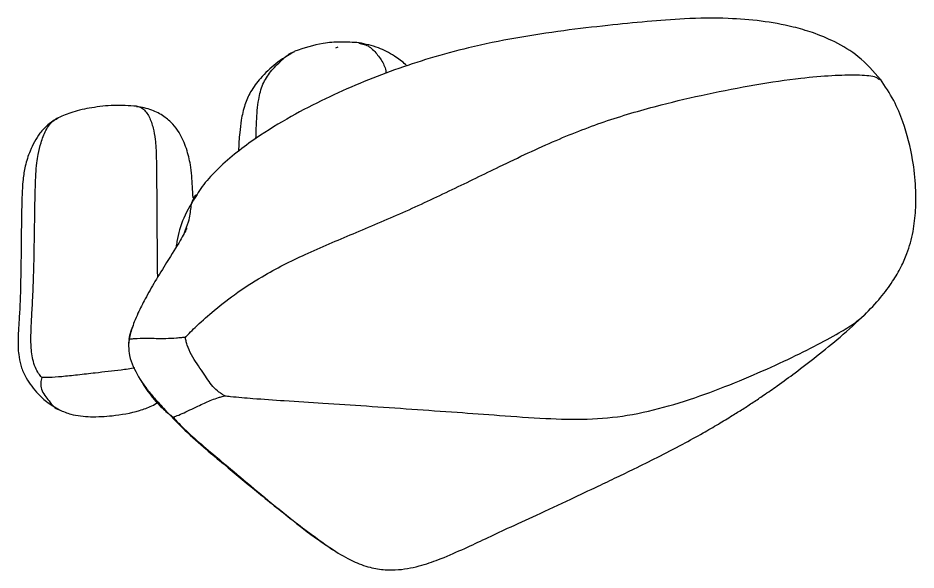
# Model space of a CAD drawing. Header units: inches. Extents: x -978 to -2, y 48 to 749.
# Drawn here: x -256.644 to -253.131, y 546.624 to 548.786 of the extents above; entities that cross this region are included whole.
import ezdxf

# ---------------------------------------------------------------- set-up
doc = ezdxf.new("R2010")
doc.units = ezdxf.units.IN
doc.header["$MEASUREMENT"] = 0

msp = doc.modelspace()

# ---------------------------------------------------------------- linework, layer by layer
at = {"color": 8, "linetype": 'Continuous', "lineweight": 25}
msp.add_line((-255.4005, 548.6693), (-255.3908, 548.6729), dxfattribs=at)
at = {"color": 7, "linetype": 'Continuous', "lineweight": 25}
for p, q in [((-255.3104, 548.6871), (-255.3055, 548.6859)), ((-255.4172, 546.7084), (-255.4009, 546.6975))]:
    msp.add_line(p, q, dxfattribs=at)
for points, knots in [([(-253.2693, 548.5457), (-253.297, 548.577), (-253.3489, 548.6356), (-253.444, 548.6926), (-253.5305, 548.7285), (-253.6264, 548.7561), (-253.7368, 548.7758), (-253.8805, 548.787), (-254.0321, 548.7843), (-254.1873, 548.7722), (-254.3412, 548.7563), (-254.5102, 548.7372), (-254.6949, 548.7093), (-254.8703, 548.6731), (-255.0291, 548.6304), (-255.1714, 548.5836), (-255.3084, 548.5306), (-255.4432, 548.4702), (-255.5786, 548.4), (-255.6928, 548.3303), (-255.7883, 548.2608), (-255.8583, 548.2), (-255.9209, 548.1348), (-255.945, 548.0921), (-255.957, 548.0708)], [0, 0, 0, 0, 0.040887, 0.076545, 0.107669, 0.133531, 0.175554, 0.217778, 0.274831, 0.326209, 0.381626, 0.443102, 0.507412, 0.570215, 0.622057, 0.670969, 0.720106, 0.770518, 0.822929, 0.878502, 0.909831, 0.942176, 0.971143, 1, 1, 1, 1]), ([(-255.3094, 548.689), (-255.3335, 548.6904), (-255.3801, 548.6931), (-255.4669, 548.6877), (-255.5244, 548.668), (-255.5608, 548.6556)], [0, 0, 0, 0, 0.2827969, 0.545964, 1, 1, 1, 1]), ([(-255.1223, 548.5984), (-255.124, 548.6002), (-255.1384, 548.615), (-255.1747, 548.6408), (-255.236, 548.6739), (-255.2843, 548.6838), (-255.3101, 548.6891)], [0, 0, 0, 0, 0.034489, 0.289544, 0.620025, 1, 1, 1, 1]), ([(-255.5617, 548.6551), (-255.5869, 548.64), (-255.6349, 548.6111), (-255.6924, 548.5552), (-255.7336, 548.5008), (-255.7584, 548.4446), (-255.7704, 548.3906), (-255.7762, 548.3416), (-255.7795, 548.3014), (-255.7805, 548.277), (-255.7811, 548.2645)], [0, 0, 0, 0, 0.189436, 0.361219, 0.498721, 0.612536, 0.74319, 0.843236, 0.919427, 1, 1, 1, 1]), ([(-253.3331, 547.6225), (-253.3112, 547.6452), (-253.2706, 547.6871), (-253.2235, 547.751), (-253.1898, 547.8087), (-253.1617, 547.8721), (-253.1409, 547.9472), (-253.1308, 548.0347), (-253.131, 548.1291), (-253.1436, 548.2455), (-253.1729, 548.3603), (-253.2166, 548.4666), (-253.2519, 548.5192), (-253.2701, 548.5465)], [0, 0, 0, 0, 0.096435, 0.178421, 0.247501, 0.30511, 0.393138, 0.475041, 0.560964, 0.66708, 0.816156, 0.904613, 1, 1, 1, 1]), ([(-256.1793, 548.4402), (-256.209, 548.4423), (-256.2676, 548.4465), (-256.3527, 548.436), (-256.4272, 548.4208), (-256.4679, 548.4032), (-256.4866, 548.3951)], [0, 0, 0, 0, 0.278652, 0.550392, 0.79354, 1, 1, 1, 1]), ([(-255.9589, 548.0819), (-255.9596, 548.0967), (-255.9616, 548.1404), (-255.9655, 548.2024), (-255.9831, 548.2749), (-256.0063, 548.33), (-256.038, 548.3728), (-256.0735, 548.4033), (-256.1216, 548.4286), (-256.1594, 548.4361), (-256.1795, 548.4402)], [0, 0, 0, 0, 0.101395, 0.298347, 0.441646, 0.587679, 0.670052, 0.764626, 0.874368, 1, 1, 1, 1]), ([(-256.4863, 548.3953), (-256.5002, 548.3868), (-256.5271, 548.3705), (-256.5663, 548.3269), (-256.5959, 548.2713), (-256.6162, 548.2077), (-256.6253, 548.1475), (-256.6287, 548.0744), (-256.6304, 547.9779), (-256.6314, 547.8644), (-256.633, 547.7403), (-256.6369, 547.6286), (-256.6439, 547.5381), (-256.6433, 547.475), (-256.6336, 547.4267), (-256.6139, 547.3757), (-256.5778, 547.3259), (-256.5313, 547.2814), (-256.4986, 547.2618), (-256.4814, 547.2515)], [0, 0, 0, 0, 0.036363, 0.070304, 0.129975, 0.176865, 0.219641, 0.275803, 0.356617, 0.455411, 0.554784, 0.662629, 0.734931, 0.787172, 0.821278, 0.856536, 0.915286, 0.955471, 1, 1, 1, 1]), ([(-256.5506, 547.3778), (-256.5548, 547.383), (-256.5648, 547.3955), (-256.5821, 547.429), (-256.592, 547.4782), (-256.5934, 547.5383), (-256.5909, 547.6014), (-256.5862, 547.6761), (-256.5821, 547.7705), (-256.5799, 547.8831), (-256.5781, 548.0008), (-256.5764, 548.0992), (-256.5739, 548.17), (-256.5705, 548.2159), (-256.5643, 548.2566), (-256.5537, 548.299), (-256.5364, 548.346), (-256.513, 548.3807), (-256.4913, 548.3918), (-256.4858, 548.3946)], [0, 0, 0, 0, 0.016893, 0.040676, 0.09766, 0.151364, 0.207205, 0.273782, 0.360965, 0.471642, 0.588511, 0.690659, 0.749287, 0.792788, 0.827551, 0.876857, 0.930237, 0.982549, 1, 1, 1, 1]), ([(-255.9453, 548.0937), (-255.9634, 548.0641), (-255.9981, 548.0074), (-256.019, 547.9337), (-256.024, 547.8964), (-256.025, 547.8889)], [0, 0, 0, 0, 0.4662699, 0.8929665, 1, 1, 1, 1]), ([(-255.9926, 547.9458), (-255.9866, 547.9602), (-255.9706, 547.998), (-255.9679, 548.0456), (-255.9601, 548.0784), (-255.947, 548.0932), (-255.9461, 548.0943)], [0, 0, 0, 0, 0.227939, 0.600379, 0.97273, 1, 1, 1, 1]), ([(-255.9838, 547.9639), (-255.984, 547.9626), (-255.9851, 547.9568), (-256.0094, 547.9128), (-256.0558, 547.839), (-256.1054, 547.7591), (-256.1436, 547.692), (-256.1706, 547.6382), (-256.1881, 547.5988), (-256.1952, 547.578), (-256.1982, 547.569)], [0, 0, 0, 0, 0.051423, 0.234054, 0.462447, 0.632267, 0.776248, 0.887005, 0.951104, 1, 1, 1, 1]), ([(-255.41, 546.7021), (-255.3848, 546.6869), (-255.3393, 546.6594), (-255.2702, 546.6343), (-255.2097, 546.6242), (-255.1411, 546.6249), (-255.0671, 546.6406), (-254.9818, 546.6711), (-254.898, 546.7079), (-254.8105, 546.7496), (-254.7225, 546.7906), (-254.6103, 546.8423), (-254.4912, 546.8978), (-254.3863, 546.9473), (-254.3028, 546.9872), (-254.2256, 547.0243), (-254.1394, 547.067), (-254.0494, 547.1137), (-253.9694, 547.1579), (-253.9049, 547.1953), (-253.8535, 547.2265), (-253.8083, 547.255), (-253.7675, 547.2815), (-253.7229, 547.3115), (-253.6676, 547.35), (-253.5976, 547.4012), (-253.5144, 547.4657), (-253.421, 547.5412), (-253.3638, 547.5941), (-253.3331, 547.6225)], [0, 0, 0, 0, 0.035284, 0.06373, 0.087771, 0.109138, 0.14684, 0.179391, 0.220866, 0.258539, 0.301368, 0.35449, 0.41577, 0.463823, 0.496188, 0.52637, 0.566261, 0.611228, 0.647872, 0.676193, 0.702704, 0.722995, 0.743638, 0.764864, 0.793129, 0.83104, 0.87819, 0.934523, 1, 1, 1, 1]), ([(-256.1931, 547.5835), (-256.1952, 547.5776), (-256.2006, 547.5628), (-256.2065, 547.5404), (-256.2106, 547.5176), (-256.2111, 547.5063), (-256.2113, 547.5005)], [0, 0, 0, 0, 0.177067, 0.445028, 0.710332, 1, 1, 1, 1]), ([(-256.2084, 547.5278), (-256.2066, 547.5386), (-256.2044, 547.552), (-256.1992, 547.5661), (-256.1982, 547.569)], [0, 0, 0, 0, 0.799341, 1, 1, 1, 1]), ([(-255.9888, 547.5355), (-255.992, 547.5352), (-256.0035, 547.534), (-256.0309, 547.5317), (-256.0803, 547.5289), (-256.1384, 547.5321), (-256.1846, 547.5301), (-256.2019, 547.5286), (-256.207, 547.528), (-256.2081, 547.5279), (-256.2084, 547.5278)], [0, 0, 0, 0, 0.25, 0.5, 1, 2, 3, 3.5, 3.75, 4, 4, 4, 4]), ([(-255.8348, 547.3069), (-255.8369, 547.3081), (-255.8445, 547.3124), (-255.8616, 547.3242), (-255.8903, 547.3502), (-255.9173, 547.3975), (-255.9607, 547.4542), (-255.98, 547.4992), (-255.9867, 547.5231), (-255.9884, 547.5328), (-255.9888, 547.5355)], [0, 0, 0, 0, 0.25, 0.5, 1, 2, 3, 3.5, 3.75, 4, 4, 4, 4]), ([(-256.2113, 547.5005), (-256.2103, 547.4882), (-256.207, 547.4461), (-256.1864, 547.4081), (-256.1717, 547.3813)], [0, 0, 0, 0, 0.290957, 1, 1, 1, 1]), ([(-256.1717, 547.3813), (-256.1549, 547.3515), (-256.1234, 547.3034), (-256.0762, 547.255), (-256.05, 547.2331), (-256.039, 547.2252), (-256.036, 547.2231)], [2, 2, 2, 2, 3, 3.5, 3.75, 4, 4, 4, 4]), ([(-256.1629, 547.3661), (-256.1572, 547.3576), (-256.1456, 547.3402), (-256.1154, 547.3038), (-256.0658, 547.2476), (-255.9947, 547.1739), (-255.9117, 547.0999), (-255.8188, 547.0227), (-255.7064, 546.93), (-255.5706, 546.8181), (-255.4651, 546.7418), (-255.4116, 546.7031)], [0, 0, 0, 0, 0.060251, 0.122129, 0.186842, 0.299814, 0.401785, 0.489154, 0.646804, 0.820916, 1, 1, 1, 1]), ([(-256.036, 547.2231), (-256.0348, 547.2234), (-256.0305, 547.2248), (-256.0174, 547.23), (-255.986, 547.2443), (-255.9281, 547.2709), (-255.8952, 547.2879), (-255.8638, 547.2984), (-255.8452, 547.3039), (-255.8371, 547.3063), (-255.8348, 547.3069)], [0, 0, 0, 0, 0.25, 0.5, 1, 2, 3, 3.5, 3.75, 4, 4, 4, 4]), ([(-256.4814, 547.2515), (-256.4669, 547.2454), (-256.4297, 547.23), (-256.3576, 547.2228), (-256.2668, 547.2279), (-256.1868, 547.2418), (-256.1262, 547.2631), (-256.1036, 547.2766), (-256.0953, 547.2815)], [0, 0, 0, 0, 0.126625, 0.322841, 0.531219, 0.804335, 0.928455, 1, 1, 1, 1])]:
    msp.add_open_spline(points, degree=3, knots=knots, dxfattribs=at)
at = {"color": 8, "linetype": 'Continuous', "lineweight": 25}
for points, knots in [([(-255.7126, 548.3148), (-255.712, 548.3369), (-255.7107, 548.3882), (-255.7054, 548.4602), (-255.6885, 548.527), (-255.656, 548.5783), (-255.6133, 548.6202), (-255.5813, 548.6488), (-255.5609, 548.6555), (-255.5608, 548.6555)], [0, 0, 0, 0, 0.159997, 0.371956, 0.527436, 0.675414, 0.838664, 0.998976, 1, 1, 1, 1]), ([(-255.3055, 548.6859), (-255.2983, 548.6847), (-255.2761, 548.6809), (-255.2469, 548.6555), (-255.2195, 548.619), (-255.2054, 548.5893), (-255.2043, 548.5706), (-255.2042, 548.5695)], [0, 0, 0, 0, 0.137023, 0.426515, 0.719879, 0.984351, 1, 1, 1, 1]), ([(-255.9888, 547.5355), (-255.9839, 547.5407), (-255.9716, 547.5537), (-255.9379, 547.5872), (-255.8793, 547.6397), (-255.7919, 547.7081), (-255.6698, 547.7881), (-255.514, 547.8649), (-255.3307, 547.9424), (-255.1392, 548.0223), (-254.9473, 548.1127), (-254.7459, 548.2116), (-254.5411, 548.3089), (-254.3358, 548.3879), (-254.1422, 548.4439), (-253.945, 548.4901), (-253.7579, 548.5263), (-253.5922, 548.5505), (-253.4586, 548.5624), (-253.3612, 548.5645), (-253.2925, 548.5601), (-253.2796, 548.5495), (-253.2744, 548.5453)], [0, 0, 0, 0, 0.005931, 0.015016, 0.039358, 0.070702, 0.107751, 0.16478, 0.227808, 0.293144, 0.357495, 0.419409, 0.494977, 0.56613, 0.639673, 0.700266, 0.763986, 0.829089, 0.878122, 0.925683, 0.970327, 1, 1, 1, 1]), ([(-256.1796, 548.4396), (-256.178, 548.4396), (-256.1694, 548.4395), (-256.1499, 548.4292), (-256.1284, 548.4005), (-256.1145, 548.3561), (-256.1068, 548.3156), (-256.1035, 548.2755), (-256.1022, 548.2297), (-256.1014, 548.1616), (-256.1007, 548.069), (-256.1, 547.959), (-256.0993, 547.8575), (-256.0986, 547.7945), (-256.0983, 547.7695)], [0, 0, 0, 0, 0.007797, 0.043247, 0.116378, 0.192154, 0.263285, 0.313855, 0.376912, 0.461251, 0.596432, 0.751095, 0.901319, 1, 1, 1, 1]), ([(-255.8348, 547.3069), (-255.8272, 547.306), (-255.7904, 547.3019), (-255.7121, 547.2954), (-255.591, 547.2871), (-255.4421, 547.2776), (-255.2761, 547.2667), (-255.1022, 547.2547), (-254.9297, 547.2425), (-254.7562, 547.23), (-254.5855, 547.2171), (-254.4161, 547.2126), (-254.253, 547.2276), (-254.0931, 547.2663), (-253.9348, 547.3194), (-253.7843, 547.3801), (-253.647, 547.4415), (-253.5274, 547.5004), (-253.4371, 547.5503), (-253.372, 547.5886), (-253.345, 547.6127), (-253.3321, 547.6241)], [0, 0, 0, 0, 0.007069, 0.034082, 0.073107, 0.122106, 0.178637, 0.239408, 0.300441, 0.357644, 0.419586, 0.475175, 0.530796, 0.592011, 0.657553, 0.723944, 0.788245, 0.850507, 0.911846, 0.957918, 1, 1, 1, 1]), ([(-256.2084, 547.5278), (-256.2104, 547.5188), (-256.2124, 547.5098), (-256.2113, 547.5005), (-256.2113, 547.5005)], [0, 0, 0, 0, 0.9994467, 1, 1, 1, 1]), ([(-256.1862, 547.4153), (-256.2042, 547.4126), (-256.2561, 547.4047), (-256.3312, 547.3973), (-256.4087, 547.3881), (-256.4694, 547.3815), (-256.5122, 547.3784), (-256.5376, 547.3776), (-256.5469, 547.3778), (-256.5506, 547.3778)], [0, 0, 0, 0, 0.141583, 0.409156, 0.595256, 0.767161, 0.90832, 0.963163, 1, 1, 1, 1]), ([(-256.5506, 547.3778), (-256.5522, 547.371), (-256.556, 547.3547), (-256.5505, 547.3203), (-256.5222, 547.2877), (-256.4985, 547.256), (-256.4822, 547.2523), (-256.4815, 547.2521)], [0, 0, 0, 0, 0.1097229, 0.2625656, 0.6269773, 0.985494, 1, 1, 1, 1]), ([(-256.036, 547.2231), (-256.0327, 547.219), (-256.0245, 547.2091), (-256.001, 547.1841), (-255.9574, 547.1435), (-255.8866, 547.0829), (-255.7964, 547.0074), (-255.6918, 546.9192), (-255.5818, 546.8295), (-255.4891, 546.7554), (-255.4352, 546.7202), (-255.4172, 546.7084)], [0, 0, 0, 0, 0.026236, 0.064654, 0.162386, 0.283984, 0.428256, 0.592009, 0.761498, 0.919953, 1, 1, 1, 1])]:
    msp.add_open_spline(points, degree=3, knots=knots, dxfattribs=at)

doc.saveas('drawing.dxf')
